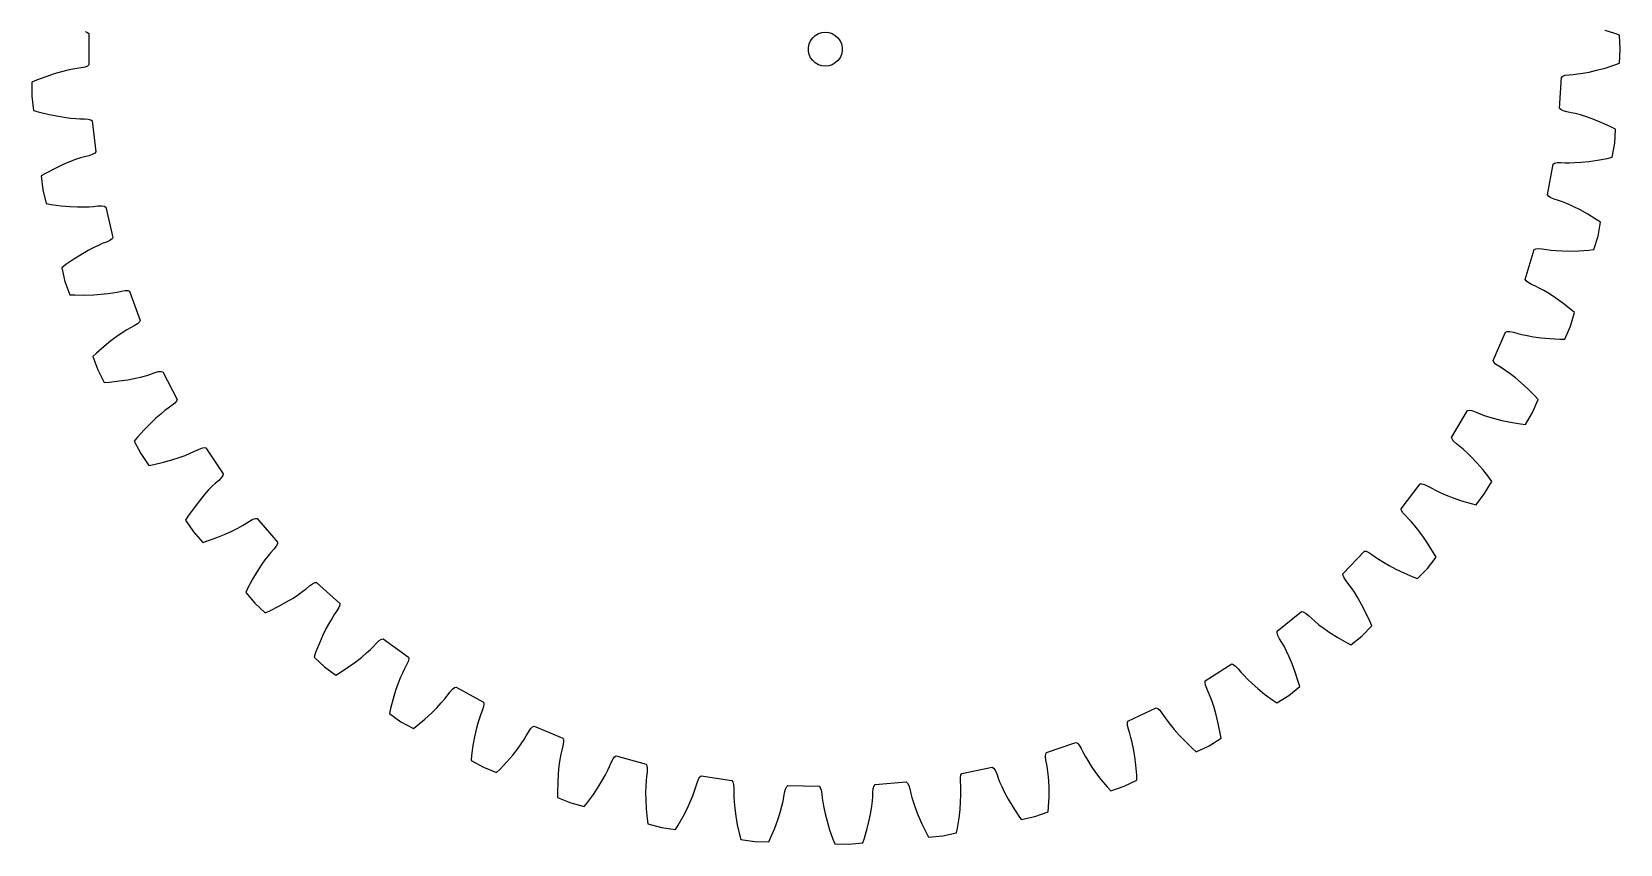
# Model space of a CAD drawing. Header units: metres. Extents: x -70 to 70, y -70 to 70.
# Drawn here: x -69.9 to 70, y -70 to 1.5 of the extents above; entities that cross this region are included whole.
import ezdxf

# ---------------------------------------------------------------- set-up
doc = ezdxf.new("R2010")
doc.units = ezdxf.units.M

msp = doc.modelspace()

# ---------------------------------------------------------------- linework, layer by layer
for p, q in [((-65.21, 1.57), (-64.99, 1.48)), ((-64.99, 1.48), (-64.89, 1.38)), ((-0.61, 1.37), (-0.31, 1.47)), ((-0.31, 1.47), (0, 1.5)), ((0, 1.5), (0.31, 1.47)), ((0.31, 1.47), (0.61, 1.37)), ((69.54, 1.39), (68.7, 1.66)), ((-64.89, 1.38), (-64.89, -1.38)), ((-1.49, 0.16), (-1.43, 0.46)), ((-1.49, -0.16), (-1.49, 0.16)), ((-1.43, 0.46), (-1.3, 0.75)), ((-1.3, 0.75), (-1.11, 1)), ((-1.11, 1), (-0.88, 1.21)), ((-0.88, 1.21), (-0.61, 1.37)), ((0.61, 1.37), (0.88, 1.21)), ((0.88, 1.21), (1.11, 1)), ((1.11, 1), (1.3, 0.75)), ((1.3, 0.75), (1.43, 0.46)), ((1.43, 0.46), (1.49, 0.16)), ((1.49, 0.16), (1.49, -0.16)), ((69.95, 1.24), (69.54, 1.39)), ((70.03, 0), (69.95, 1.24)), ((69.95, -1.24), (70.03, 0)), ((-64.89, -1.38), (-64.99, -1.48)), ((-1.43, -0.46), (-1.49, -0.16)), ((-1.3, -0.75), (-1.43, -0.46)), ((-1.11, -1), (-1.3, -0.75)), ((-0.88, -1.21), (-1.11, -1)), ((-0.61, -1.37), (-0.88, -1.21)), ((-0.31, -1.47), (-0.61, -1.37)), ((0.61, -1.37), (0.31, -1.47)), ((0.88, -1.21), (0.61, -1.37)), ((1.11, -1), (0.88, -1.21)), ((1.3, -0.75), (1.11, -1)), ((1.43, -0.46), (1.3, -0.75)), ((1.49, -0.16), (1.43, -0.46)), ((68.7, -1.66), (69.54, -1.39)), ((69.54, -1.39), (69.95, -1.24)), ((-69.5, -2.73), (-69.91, -2.9)), ((-68.68, -2.42), (-69.5, -2.73)), ((-67.94, -2.17), (-68.68, -2.42)), ((-67.3, -1.98), (-67.94, -2.17)), ((-66.74, -1.84), (-67.3, -1.98)), ((-66.29, -1.75), (-66.74, -1.84)), ((-65.93, -1.69), (-66.29, -1.75)), ((-65.54, -1.64), (-65.93, -1.69)), ((-65.21, -1.57), (-65.54, -1.64)), ((-64.99, -1.48), (-65.21, -1.57)), ((0, -1.5), (-0.31, -1.47)), ((0.31, -1.47), (0, -1.5)), ((64.69, -5.22), (64.85, -2.47)), ((64.85, -2.47), (64.97, -2.38)), ((64.97, -2.38), (65.19, -2.3)), ((65.19, -2.3), (65.52, -2.25)), ((65.52, -2.25), (65.91, -2.22)), ((65.91, -2.22), (66.27, -2.18)), ((66.27, -2.18), (66.74, -2.12)), ((66.74, -2.12), (67.3, -2.01)), ((67.3, -2.01), (67.95, -1.86)), ((67.95, -1.86), (68.7, -1.66)), ((-69.91, -2.9), (-69.91, -4.15)), ((-69.91, -4.15), (-69.76, -5.39)), ((-69.76, -5.39), (-69.33, -5.51)), ((-69.33, -5.51), (-68.48, -5.72)), ((64.79, -5.32), (64.69, -5.22)), ((65.01, -5.43), (64.79, -5.32)), ((65.33, -5.52), (65.01, -5.43)), ((65.71, -5.59), (65.33, -5.52)), ((66.07, -5.67), (65.71, -5.59)), ((-68.48, -5.72), (-67.72, -5.88)), ((-67.72, -5.88), (-67.06, -5.99)), ((-67.06, -5.99), (-66.49, -6.07)), ((-66.49, -6.07), (-66.03, -6.11)), ((-66.03, -6.11), (-65.66, -6.12)), ((-65.66, -6.12), (-65.27, -6.13)), ((-65.27, -6.13), (-64.94, -6.16)), ((-64.94, -6.16), (-64.71, -6.22)), ((-64.71, -6.22), (-64.59, -6.31)), ((-64.59, -6.31), (-64.27, -9.04)), ((66.52, -5.79), (66.07, -5.67)), ((67.06, -5.96), (66.52, -5.79)), ((67.69, -6.19), (67.06, -5.96)), ((68.41, -6.48), (67.69, -6.19)), ((69.21, -6.84), (68.41, -6.48)), ((69.61, -7.04), (69.21, -6.84)), ((69.32, -9.51), (69.54, -8.28)), ((69.54, -8.28), (69.61, -7.04)), ((-66.06, -9.72), (-66.59, -9.93)), ((-65.61, -9.57), (-66.06, -9.72)), ((-65.26, -9.47), (-65.61, -9.57)), ((-64.89, -9.38), (-65.26, -9.47)), ((-64.57, -9.27), (-64.89, -9.38)), ((-64.36, -9.15), (-64.57, -9.27)), ((-64.27, -9.04), (-64.36, -9.15)), ((67.25, -9.88), (68.02, -9.77)), ((68.02, -9.77), (68.88, -9.61)), ((68.88, -9.61), (69.32, -9.51)), ((-68.69, -10.93), (-69.07, -11.15)), ((-69.07, -11.15), (-68.92, -12.39)), ((-67.91, -10.52), (-68.69, -10.93)), ((-67.21, -10.19), (-67.91, -10.52)), ((-66.59, -9.93), (-67.21, -10.19)), ((63.62, -12.83), (64.11, -10.12)), ((64.11, -10.12), (64.23, -10.04)), ((64.23, -10.04), (64.46, -9.99)), ((64.46, -9.99), (64.79, -9.98)), ((64.79, -9.98), (65.18, -10)), ((65.18, -10), (65.55, -10.01)), ((65.55, -10.01), (66.02, -9.99)), ((66.02, -9.99), (66.59, -9.96)), ((66.59, -9.96), (67.25, -9.88)), ((-68.92, -12.39), (-68.63, -13.6)), ((-68.63, -13.6), (-68.19, -13.67)), ((-68.19, -13.67), (-67.32, -13.78)), ((-67.32, -13.78), (-66.55, -13.85)), ((-66.55, -13.85), (-65.88, -13.88)), ((-65.88, -13.88), (-65.31, -13.89)), ((-65.31, -13.89), (-64.84, -13.87)), ((-64.84, -13.87), (-64.48, -13.85)), ((-64.48, -13.85), (-64.09, -13.8)), ((-64.09, -13.8), (-63.76, -13.8)), ((-63.76, -13.8), (-63.52, -13.83)), ((-63.52, -13.83), (-63.39, -13.9)), ((-63.39, -13.9), (-62.75, -16.58)), ((63.71, -12.95), (63.62, -12.83)), ((63.91, -13.08), (63.71, -12.95)), ((64.22, -13.2), (63.91, -13.08)), ((64.59, -13.32), (64.22, -13.2)), ((64.93, -13.44), (64.59, -13.32)), ((65.37, -13.62), (64.93, -13.44)), ((65.89, -13.85), (65.37, -13.62)), ((66.49, -14.15), (65.89, -13.85)), ((67.17, -14.53), (66.49, -14.15)), ((67.92, -14.98), (67.17, -14.53)), ((68.29, -15.22), (67.92, -14.98)), ((68.07, -16.45), (68.29, -15.22)), ((-62.83, -16.7), (-63.02, -16.84)), ((-62.75, -16.58), (-62.83, -16.7)), ((67.7, -17.64), (68.07, -16.45)), ((-65.53, -18.07), (-66.19, -18.48)), ((-64.95, -17.73), (-65.53, -18.07)), ((-64.44, -17.47), (-64.95, -17.73)), ((-64.02, -17.27), (-64.44, -17.47)), ((-63.69, -17.12), (-64.02, -17.27)), ((-63.32, -16.98), (-63.69, -17.12)), ((-63.02, -16.84), (-63.32, -16.98)), ((61.65, -20.27), (62.46, -17.63)), ((62.46, -17.63), (62.59, -17.57)), ((62.59, -17.57), (62.83, -17.55)), ((62.83, -17.55), (63.16, -17.58)), ((63.16, -17.58), (63.54, -17.64)), ((63.54, -17.64), (63.91, -17.69)), ((63.91, -17.69), (64.37, -17.73)), ((64.37, -17.73), (64.94, -17.76)), ((64.94, -17.76), (65.61, -17.77)), ((65.61, -17.77), (66.39, -17.75)), ((66.39, -17.75), (67.26, -17.69)), ((67.26, -17.69), (67.7, -17.64)), ((-66.91, -18.97), (-67.27, -19.24)), ((-67.27, -19.24), (-66.98, -20.45)), ((-66.19, -18.48), (-66.91, -18.97)), ((-66.98, -20.45), (-66.54, -21.62)), ((61.73, -20.39), (61.65, -20.27)), ((61.91, -20.54), (61.73, -20.39)), ((62.2, -20.71), (61.91, -20.54)), ((62.56, -20.87), (62.2, -20.71)), ((62.89, -21.03), (62.56, -20.87)), ((-66.54, -21.62), (-66.1, -21.64)), ((-66.1, -21.64), (-65.22, -21.65)), ((-65.22, -21.65), (-64.45, -21.62)), ((-64.45, -21.62), (-63.78, -21.58)), ((-63.78, -21.58), (-63.21, -21.51)), ((-63.21, -21.51), (-62.75, -21.44)), ((-62.75, -21.44), (-62.39, -21.38)), ((-62.39, -21.38), (-62.01, -21.29)), ((-62.01, -21.29), (-61.68, -21.24)), ((-61.68, -21.24), (-61.44, -21.25)), ((-61.44, -21.25), (-61.3, -21.3)), ((-61.3, -21.3), (-60.35, -23.88)), ((63.3, -21.25), (62.89, -21.03)), ((63.79, -21.55), (63.3, -21.25)), ((64.35, -21.92), (63.79, -21.55)), ((64.98, -22.37), (64.35, -21.92)), ((65.67, -22.91), (64.98, -22.37)), ((65.65, -24.38), (66.01, -23.19)), ((66.01, -23.19), (65.67, -22.91)), ((-61.93, -24.97), (-62.4, -25.29)), ((-61.53, -24.72), (-61.93, -24.97)), ((-61.21, -24.54), (-61.53, -24.72)), ((-60.87, -24.35), (-61.21, -24.54)), ((-60.59, -24.17), (-60.87, -24.35)), ((-60.41, -24.01), (-60.59, -24.17)), ((-60.35, -23.88), (-60.41, -24.01)), ((58.82, -27.42), (59.93, -24.9)), ((59.93, -24.9), (60.07, -24.85)), ((60.07, -24.85), (60.31, -24.86)), ((60.31, -24.86), (60.64, -24.92)), ((60.64, -24.92), (61.01, -25.03)), ((61.01, -25.03), (61.37, -25.12)), ((61.37, -25.12), (61.82, -25.22)), ((65.14, -25.52), (65.65, -24.38)), ((-63.54, -26.18), (-64.2, -26.76)), ((-62.94, -25.69), (-63.54, -26.18)), ((-62.4, -25.29), (-62.94, -25.69)), ((61.82, -25.22), (62.39, -25.32)), ((62.39, -25.32), (63.05, -25.4)), ((63.05, -25.4), (63.82, -25.47)), ((63.82, -25.47), (64.7, -25.52)), ((64.7, -25.52), (65.14, -25.52)), ((-64.2, -26.76), (-64.52, -27.06)), ((-64.52, -27.06), (-64.09, -28.23)), ((58.88, -27.55), (58.82, -27.42)), ((59.05, -27.72), (58.88, -27.55)), ((59.32, -27.92), (59.05, -27.72)), ((59.65, -28.12), (59.32, -27.92)), ((-64.09, -28.23), (-63.52, -29.34)), ((-63.52, -29.34), (-63.07, -29.31)), ((-63.07, -29.31), (-62.2, -29.21)), ((-62.2, -29.21), (-61.44, -29.1)), ((-61.44, -29.1), (-60.78, -28.97)), ((-60.78, -28.97), (-60.22, -28.84)), ((-60.22, -28.84), (-59.77, -28.72)), ((-59.77, -28.72), (-59.42, -28.6)), ((-59.42, -28.6), (-59.05, -28.47)), ((-59.05, -28.47), (-58.73, -28.39)), ((-58.73, -28.39), (-58.5, -28.37)), ((-58.5, -28.37), (-58.35, -28.4)), ((-58.35, -28.4), (-57.1, -30.85)), ((59.96, -28.32), (59.65, -28.12)), ((60.34, -28.59), (59.96, -28.32)), ((60.79, -28.94), (60.34, -28.59)), ((61.3, -29.37), (60.79, -28.94)), ((61.88, -29.9), (61.3, -29.37)), ((62.5, -30.51), (61.88, -29.9)), ((62.8, -30.84), (62.5, -30.51)), ((-58.54, -32.12), (-58.97, -32.49)), ((-58.18, -31.82), (-58.54, -32.12)), ((-57.88, -31.6), (-58.18, -31.82)), ((-57.56, -31.38), (-57.88, -31.6)), ((-57.3, -31.17), (-57.56, -31.38)), ((-57.15, -30.99), (-57.3, -31.17)), ((-57.1, -30.85), (-57.15, -30.99)), ((55.17, -34.18), (56.57, -31.81)), ((56.57, -31.81), (56.71, -31.78)), ((56.71, -31.78), (56.95, -31.81)), ((56.95, -31.81), (57.26, -31.92)), ((57.26, -31.92), (57.62, -32.07)), ((57.62, -32.07), (57.96, -32.21)), ((61.67, -33.05), (62.3, -31.98)), ((62.3, -31.98), (62.8, -30.84)), ((-60, -33.51), (-60.58, -34.16)), ((-59.46, -32.95), (-60, -33.51)), ((-58.97, -32.49), (-59.46, -32.95)), ((57.96, -32.21), (58.41, -32.36)), ((58.41, -32.36), (58.95, -32.52)), ((58.95, -32.52), (59.6, -32.68)), ((59.6, -32.68), (60.36, -32.84)), ((60.36, -32.84), (61.23, -32.99)), ((61.23, -32.99), (61.67, -33.05)), ((-60.58, -34.16), (-60.87, -34.5)), ((-60.87, -34.5), (-60.3, -35.61)), ((55.21, -34.32), (55.17, -34.18)), ((55.35, -34.51), (55.21, -34.32)), ((55.6, -34.74), (55.35, -34.51)), ((55.91, -34.98), (55.6, -34.74)), ((56.19, -35.21), (55.91, -34.98)), ((-60.3, -35.61), (-59.6, -36.65)), ((-59.16, -36.56), (-58.31, -36.36)), ((-58.31, -36.36), (-57.56, -36.16)), ((-57.56, -36.16), (-56.92, -35.95)), ((-56.92, -35.95), (-56.39, -35.76)), ((-56.39, -35.76), (-55.95, -35.58)), ((-55.95, -35.58), (-55.62, -35.43)), ((-55.62, -35.43), (-55.27, -35.26)), ((-55.27, -35.26), (-54.96, -35.13)), ((-54.96, -35.13), (-54.73, -35.08)), ((-54.73, -35.08), (-54.58, -35.11)), ((-54.58, -35.11), (-53.05, -37.39)), ((56.53, -35.53), (56.19, -35.21)), ((56.94, -35.93), (56.53, -35.53)), ((57.4, -36.42), (56.94, -35.93)), ((-59.6, -36.65), (-59.16, -36.56)), ((-53.21, -37.73), (-53.44, -37.97)), ((-53.08, -37.53), (-53.21, -37.73)), ((-53.05, -37.39), (-53.08, -37.53)), ((57.91, -37), (57.4, -36.42)), ((58.45, -37.69), (57.91, -37)), ((58.72, -38.05), (58.45, -37.69)), ((-54.33, -38.81), (-54.71, -39.24)), ((-54, -38.48), (-54.33, -38.81)), ((-53.74, -38.23), (-54, -38.48)), ((-53.44, -37.97), (-53.74, -38.23)), ((50.74, -40.47), (52.41, -38.28)), ((52.41, -38.28), (52.56, -38.27)), ((52.56, -38.27), (52.78, -38.33)), ((52.78, -38.33), (53.09, -38.47)), ((53.09, -38.47), (53.42, -38.66)), ((53.42, -38.66), (53.75, -38.84)), ((53.75, -38.84), (54.17, -39.04)), ((54.17, -39.04), (54.69, -39.26)), ((57.33, -40.11), (58.08, -39.12)), ((58.08, -39.12), (58.72, -38.05)), ((-55.61, -40.37), (-56.12, -41.09)), ((-55.14, -39.75), (-55.61, -40.37)), ((-54.71, -39.24), (-55.14, -39.75)), ((50.77, -40.61), (50.74, -40.47)), ((54.69, -39.26), (55.32, -39.5)), ((55.32, -39.5), (56.05, -39.75)), ((56.05, -39.75), (56.89, -40)), ((56.89, -40), (57.33, -40.11)), ((-56.12, -41.09), (-56.36, -41.46)), ((-56.36, -41.46), (-55.66, -42.49)), ((-51.76, -42.18), (-51.35, -41.95)), ((-51.35, -41.95), (-51.04, -41.76)), ((-51.04, -41.76), (-50.71, -41.55)), ((-50.71, -41.55), (-50.42, -41.39)), ((-50.42, -41.39), (-50.2, -41.31)), ((-50.2, -41.31), (-50.05, -41.32)), ((-50.05, -41.32), (-48.25, -43.4)), ((50.88, -40.82), (50.77, -40.61)), ((51.1, -41.07), (50.88, -40.82)), ((51.38, -41.34), (51.1, -41.07)), ((51.63, -41.61), (51.38, -41.34)), ((51.93, -41.96), (51.63, -41.61)), ((52.29, -42.41), (51.93, -41.96)), ((-55.66, -42.49), (-54.85, -43.44)), ((-54.85, -43.44), (-54.42, -43.3)), ((-54.42, -43.3), (-53.6, -43)), ((-53.6, -43), (-52.88, -42.71)), ((-52.88, -42.71), (-52.27, -42.43)), ((-52.27, -42.43), (-51.76, -42.18)), ((52.69, -42.95), (52.29, -42.41)), ((53.12, -43.59), (52.69, -42.95)), ((-49.07, -44.6), (-49.36, -44.97)), ((-48.84, -44.31), (-49.07, -44.6)), ((-48.58, -44.02), (-48.84, -44.31)), ((-48.38, -43.76), (-48.58, -44.02)), ((-48.27, -43.55), (-48.38, -43.76)), ((-48.25, -43.4), (-48.27, -43.55)), ((45.6, -46.18), (47.51, -44.21)), ((47.51, -44.21), (47.66, -44.21)), ((47.66, -44.21), (47.88, -44.3)), ((47.88, -44.3), (48.16, -44.48)), ((48.16, -44.48), (48.48, -44.71)), ((48.48, -44.71), (48.78, -44.92)), ((53.05, -45.72), (53.8, -44.73)), ((53.58, -44.34), (53.12, -43.59)), ((53.8, -44.73), (53.58, -44.34)), ((-50.05, -46), (-50.45, -46.66)), ((-49.69, -45.43), (-50.05, -46)), ((-49.36, -44.97), (-49.69, -45.43)), ((48.78, -44.92), (49.17, -45.17)), ((49.17, -45.17), (49.67, -45.46)), ((49.67, -45.46), (50.26, -45.77)), ((50.26, -45.77), (50.96, -46.1)), ((50.96, -46.1), (51.76, -46.45)), ((52.18, -46.61), (53.05, -45.72)), ((-50.86, -47.43), (-51.06, -47.83)), ((-50.45, -46.66), (-50.86, -47.43)), ((-46.03, -47.73), (-45.74, -47.5)), ((-45.74, -47.5), (-45.44, -47.25)), ((-45.44, -47.25), (-45.17, -47.06)), ((-45.17, -47.06), (-44.96, -46.96)), ((-44.96, -46.96), (-44.81, -46.95)), ((-44.81, -46.95), (-42.78, -48.8)), ((45.61, -46.33), (45.6, -46.18)), ((45.7, -46.55), (45.61, -46.33)), ((45.89, -46.82), (45.7, -46.55)), ((46.13, -47.13), (45.89, -46.82)), ((46.35, -47.42), (46.13, -47.13)), ((46.61, -47.81), (46.35, -47.42)), ((51.76, -46.45), (52.18, -46.61)), ((-51.06, -47.83), (-50.25, -48.78)), ((-50.25, -48.78), (-49.33, -49.62)), ((-48.14, -49.04), (-47.46, -48.67)), ((-47.46, -48.67), (-46.89, -48.32)), ((-46.89, -48.32), (-46.41, -48)), ((-46.41, -48), (-46.03, -47.73)), ((-42.78, -48.95), (-42.86, -49.17)), ((-42.78, -48.8), (-42.78, -48.95)), ((46.91, -48.3), (46.61, -47.81)), ((47.24, -48.88), (46.91, -48.3)), ((47.59, -49.57), (47.24, -48.88)), ((-49.33, -49.62), (-48.92, -49.44)), ((-48.92, -49.44), (-48.14, -49.04)), ((-43.45, -50.09), (-43.69, -50.49)), ((-43.26, -49.78), (-43.45, -50.09)), ((-43.03, -49.46), (-43.26, -49.78)), ((-42.86, -49.17), (-43.03, -49.46)), ((39.82, -51.25), (41.95, -49.52)), ((41.95, -49.52), (42.1, -49.54)), ((42.1, -49.54), (42.31, -49.65)), ((42.31, -49.65), (42.57, -49.86)), ((42.57, -49.86), (42.85, -50.13)), ((42.85, -50.13), (43.12, -50.37)), ((43.12, -50.37), (43.48, -50.67)), ((47.96, -50.36), (47.59, -49.57)), ((48.14, -50.77), (47.96, -50.36)), ((-44.26, -51.59), (-44.57, -52.3)), ((-43.96, -50.99), (-44.26, -51.59)), ((-43.69, -50.49), (-43.96, -50.99)), ((39.81, -51.4), (39.82, -51.25)), ((39.87, -51.63), (39.81, -51.4)), ((40.02, -51.92), (39.87, -51.63)), ((43.48, -50.67), (43.94, -51.01)), ((43.94, -51.01), (44.49, -51.39)), ((44.49, -51.39), (45.15, -51.81)), ((46.3, -52.45), (47.27, -51.67)), ((47.27, -51.67), (48.14, -50.77)), ((-44.9, -53.12), (-45.04, -53.54)), ((-44.57, -52.3), (-44.9, -53.12)), ((-40.84, -53.52), (-40.41, -53.16)), ((-40.41, -53.16), (-40.06, -52.84)), ((-40.06, -52.84), (-39.8, -52.58)), ((-39.8, -52.58), (-39.54, -52.3)), ((-39.54, -52.3), (-39.29, -52.07)), ((-39.29, -52.07), (-39.09, -51.95)), ((-39.09, -51.95), (-38.94, -51.92)), ((-38.94, -51.92), (-36.71, -53.52)), ((40.23, -52.25), (40.02, -51.92)), ((40.41, -52.57), (40.23, -52.25)), ((40.63, -52.99), (40.41, -52.57)), ((40.87, -53.51), (40.63, -52.99)), ((45.15, -51.81), (45.91, -52.25)), ((45.91, -52.25), (46.3, -52.45)), ((-45.04, -53.54), (-44.12, -54.38)), ((-44.12, -54.38), (-43.11, -55.11)), ((-42.73, -54.87), (-42, -54.39)), ((-42, -54.39), (-41.37, -53.94)), ((-41.37, -53.94), (-40.84, -53.52)), ((-37.06, -54.55), (-37.23, -54.87)), ((-36.88, -54.2), (-37.06, -54.55)), ((-36.75, -53.9), (-36.88, -54.2)), ((-36.69, -53.67), (-36.75, -53.9)), ((-36.71, -53.52), (-36.69, -53.67)), ((33.47, -55.6), (35.8, -54.13)), ((35.8, -54.13), (35.94, -54.17)), ((35.94, -54.17), (36.14, -54.31)), ((36.14, -54.31), (36.37, -54.55)), ((36.37, -54.55), (36.62, -54.85)), ((41.13, -54.13), (40.87, -53.51)), ((41.4, -54.85), (41.13, -54.13)), ((-43.11, -55.11), (-42.73, -54.87)), ((-37.62, -55.83), (-37.85, -56.47)), ((-37.41, -55.3), (-37.62, -55.83)), ((-37.23, -54.87), (-37.41, -55.3)), ((33.45, -55.75), (33.47, -55.6)), ((33.49, -55.98), (33.45, -55.75)), ((36.62, -54.85), (36.86, -55.12)), ((36.86, -55.12), (37.19, -55.46)), ((37.19, -55.46), (37.6, -55.85)), ((37.6, -55.85), (38.1, -56.29)), ((41.67, -55.68), (41.4, -54.85)), ((41.79, -56.11), (41.67, -55.68)), ((-38.07, -57.21), (-38.3, -58.05)), ((-37.85, -56.47), (-38.07, -57.21)), ((-33.84, -57.56), (-33.53, -57.21)), ((-33.53, -57.21), (-33.3, -56.92)), ((-33.3, -56.92), (-33.07, -56.6)), ((-33.07, -56.6), (-32.85, -56.35)), ((-32.85, -56.35), (-32.67, -56.21)), ((-32.67, -56.21), (-32.53, -56.16)), ((-32.53, -56.16), (-30.12, -57.49)), ((33.6, -56.29), (33.49, -55.98)), ((33.77, -56.65), (33.6, -56.29)), ((33.91, -56.98), (33.77, -56.65)), ((34.07, -57.42), (33.91, -56.98)), ((38.1, -56.29), (38.7, -56.78)), ((38.7, -56.78), (39.41, -57.31)), ((39.41, -57.31), (39.77, -57.56)), ((39.77, -57.56), (40.82, -56.9)), ((40.82, -56.9), (41.79, -56.11)), ((-38.3, -58.05), (-38.4, -58.49)), ((-38.4, -58.49), (-37.38, -59.22)), ((-35.27, -58.98), (-34.7, -58.45)), ((-34.7, -58.45), (-34.22, -57.98)), ((-34.22, -57.98), (-33.84, -57.56)), ((-30.35, -58.55), (-30.47, -58.89)), ((-30.21, -58.18), (-30.35, -58.55)), ((-30.11, -57.86), (-30.21, -58.18)), ((-30.12, -57.49), (-30.09, -57.63)), ((-30.09, -57.63), (-30.11, -57.86)), ((26.66, -59.17), (29.15, -57.99)), ((29.15, -57.99), (29.28, -58.04)), ((29.28, -58.04), (29.46, -58.2)), ((29.46, -58.2), (29.66, -58.46)), ((29.66, -58.46), (29.87, -58.79)), ((34.25, -57.96), (34.07, -57.42)), ((34.44, -58.61), (34.25, -57.96)), ((34.62, -59.36), (34.44, -58.61)), ((-37.38, -59.22), (-36.29, -59.82)), ((-36.29, -59.82), (-35.94, -59.54)), ((-35.94, -59.54), (-35.27, -58.98)), ((-30.76, -59.89), (-30.9, -60.55)), ((-30.61, -59.34), (-30.76, -59.89)), ((-30.47, -58.89), (-30.61, -59.34)), ((-26.34, -60.46), (-26.15, -60.12)), ((-26.15, -60.12), (-25.96, -59.84)), ((-25.96, -59.84), (-25.79, -59.67)), ((-25.79, -59.67), (-25.66, -59.61)), ((-25.66, -59.61), (-23.11, -60.65)), ((26.62, -59.31), (26.66, -59.17)), ((26.63, -59.55), (26.62, -59.31)), ((26.71, -59.87), (26.63, -59.55)), ((26.83, -60.24), (26.71, -59.87)), ((29.87, -58.79), (30.08, -59.09)), ((30.08, -59.09), (30.37, -59.46)), ((30.37, -59.46), (30.73, -59.9)), ((30.73, -59.9), (31.18, -60.41)), ((34.79, -60.22), (34.62, -59.36)), ((-31.04, -61.31), (-31.16, -62.18)), ((-30.9, -60.55), (-31.04, -61.31)), ((-27.13, -61.62), (-26.79, -61.16)), ((-26.79, -61.16), (-26.53, -60.77)), ((-26.53, -60.77), (-26.34, -60.46)), ((-23.12, -61.35), (-23.22, -61.73)), ((-23.06, -61.02), (-23.12, -61.35)), ((-23.11, -60.65), (-23.06, -60.78)), ((-23.06, -60.78), (-23.06, -61.02)), ((19.48, -61.91), (22.08, -61.03)), ((22.08, -61.03), (22.21, -61.1)), ((22.21, -61.1), (22.37, -61.28)), ((22.37, -61.28), (22.54, -61.56)), ((22.54, -61.56), (22.71, -61.91)), ((26.93, -60.59), (26.83, -60.24)), ((27.04, -61.05), (26.93, -60.59)), ((27.16, -61.61), (27.04, -61.05)), ((31.18, -60.41), (31.72, -60.96)), ((31.72, -60.96), (32.35, -61.57)), ((32.35, -61.57), (32.68, -61.86)), ((32.68, -61.86), (33.81, -61.33)), ((33.81, -61.33), (34.86, -60.66)), ((34.86, -60.66), (34.79, -60.22)), ((-31.16, -62.18), (-31.21, -62.62)), ((-31.21, -62.62), (-30.12, -63.22)), ((-28.65, -63.38), (-28.05, -62.73)), ((-28.05, -62.73), (-27.54, -62.15)), ((-27.54, -62.15), (-27.13, -61.62)), ((-23.38, -62.54), (-23.46, -63.11)), ((-23.29, -62.08), (-23.38, -62.54)), ((-23.22, -61.73), (-23.29, -62.08)), ((-19, -63.15), (-18.85, -62.79)), ((-18.85, -62.79), (-18.7, -62.49)), ((-18.7, -62.49), (-18.56, -62.31)), ((-18.56, -62.31), (-18.43, -62.23)), ((-18.43, -62.23), (-15.78, -62.95)), ((-15.78, -62.95), (-15.71, -63.08)), ((19.4, -62.28), (19.42, -62.04)), ((19.44, -62.61), (19.4, -62.28)), ((19.42, -62.04), (19.48, -61.91)), ((19.52, -62.99), (19.44, -62.61)), ((22.71, -61.91), (22.88, -62.24)), ((22.88, -62.24), (23.12, -62.64)), ((23.12, -62.64), (23.43, -63.12)), ((27.26, -62.27), (27.16, -61.61)), ((27.35, -63.04), (27.26, -62.27)), ((-30.12, -63.22), (-28.96, -63.69)), ((-28.96, -63.69), (-28.65, -63.38)), ((-23.53, -63.78), (-23.57, -64.55)), ((-23.46, -63.11), (-23.53, -63.78)), ((-19.65, -64.4), (-19.37, -63.9)), ((-19.37, -63.9), (-19.16, -63.48)), ((-19.16, -63.48), (-19, -63.15)), ((-15.75, -64.04), (-15.79, -64.4)), ((-15.7, -63.65), (-15.75, -64.04)), ((-15.71, -63.08), (-15.68, -63.32)), ((-15.68, -63.32), (-15.7, -63.65)), ((-11.29, -64.58), (-11.18, -64.27)), ((-11.18, -64.27), (-11.06, -64.06)), ((-11.06, -64.06), (-10.94, -63.97)), ((-10.94, -63.97), (-8.22, -64.38)), ((11.9, -64.14), (11.94, -63.9)), ((11.9, -64.47), (11.9, -64.14)), ((11.94, -63.9), (12.02, -63.78)), ((12.02, -63.78), (14.71, -63.21)), ((14.71, -63.21), (14.83, -63.3)), ((14.83, -63.3), (14.96, -63.49)), ((14.96, -63.49), (15.1, -63.8)), ((15.1, -63.8), (15.23, -64.17)), ((15.23, -64.17), (15.36, -64.51)), ((19.58, -63.35), (19.52, -62.99)), ((19.63, -63.82), (19.58, -63.35)), ((19.68, -64.39), (19.63, -63.82)), ((23.43, -63.12), (23.81, -63.67)), ((23.81, -63.67), (24.28, -64.29)), ((24.28, -64.29), (24.84, -64.96)), ((26.32, -64.89), (27.44, -64.36)), ((27.43, -63.91), (27.35, -63.04)), ((27.44, -64.36), (27.43, -63.91)), ((-23.57, -64.55), (-23.59, -65.43)), ((-23.59, -65.43), (-23.58, -65.87)), ((-20.95, -66.32), (-20.43, -65.61)), ((-20.43, -65.61), (-20, -64.97)), ((-20, -64.97), (-19.65, -64.4)), ((-15.82, -64.87), (-15.83, -65.44)), ((-15.83, -65.44), (-15.82, -66.11)), ((-15.79, -64.4), (-15.82, -64.87)), ((-11.89, -66.27), (-11.68, -65.74)), ((-11.68, -65.74), (-11.51, -65.3)), ((-11.51, -65.3), (-11.4, -64.95)), ((-11.4, -64.95), (-11.29, -64.58)), ((-8.22, -64.38), (-8.14, -64.5)), ((-8.14, -64.5), (-8.08, -64.73)), ((-8.08, -64.73), (-8.06, -65.06)), ((-8.06, -65.06), (-8.07, -65.45)), ((-8.07, -65.45), (-8.06, -65.82)), ((-3.64, -65.85), (-3.58, -65.46)), ((-3.58, -65.46), (-3.5, -65.14)), ((-3.5, -65.14), (-3.4, -64.92)), ((-3.4, -64.92), (-3.3, -64.82)), ((-3.3, -64.82), (-0.55, -64.9)), ((-0.55, -64.9), (-0.45, -65.01)), ((-0.45, -65.01), (-0.37, -65.23)), ((-0.37, -65.23), (-0.31, -65.56)), ((-0.31, -65.56), (-0.27, -65.95)), ((4.18, -65.82), (4.19, -65.43)), ((4.19, -65.43), (4.23, -65.09)), ((4.23, -65.09), (4.3, -64.87)), ((4.3, -64.87), (4.39, -64.75)), ((4.39, -64.75), (7.13, -64.51)), ((7.13, -64.51), (7.24, -64.61)), ((7.24, -64.61), (7.35, -64.82)), ((7.35, -64.82), (7.45, -65.13)), ((7.45, -65.13), (7.53, -65.52)), ((7.53, -65.52), (7.62, -65.87)), ((11.93, -64.86), (11.9, -64.47)), ((11.92, -66.26), (11.95, -65.69)), ((11.95, -65.22), (11.93, -64.86)), ((11.95, -65.69), (11.95, -65.22)), ((15.36, -64.51), (15.55, -64.93)), ((15.55, -64.93), (15.8, -65.45)), ((15.8, -65.45), (16.12, -66.04)), ((19.71, -65.06), (19.68, -64.39)), ((19.71, -65.83), (19.71, -65.06)), ((24.84, -64.96), (25.14, -65.29)), ((25.14, -65.29), (26.32, -64.89)), ((-23.58, -65.87), (-22.43, -66.34)), ((-22.43, -66.34), (-21.23, -66.67)), ((-21.23, -66.67), (-20.95, -66.32)), ((-15.82, -66.11), (-15.77, -66.88)), ((-15.77, -66.88), (-15.69, -67.76)), ((-12.53, -67.57), (-12.18, -66.88)), ((-12.18, -66.88), (-11.89, -66.27)), ((-8.06, -65.82), (-8.03, -66.28)), ((-8.03, -66.28), (-7.98, -66.85)), ((-7.98, -66.85), (-7.89, -67.52)), ((-3.97, -67.21), (-3.82, -66.66)), ((-3.82, -66.66), (-3.71, -66.21)), ((-3.71, -66.21), (-3.64, -65.85)), ((-0.27, -65.95), (-0.22, -66.31)), ((-0.22, -66.31), (-0.14, -66.77)), ((-0.14, -66.77), (-0.02, -67.33)), ((4, -67.21), (4.09, -66.64)), ((4.09, -66.64), (4.15, -66.18)), ((4.15, -66.18), (4.18, -65.82)), ((7.62, -65.87), (7.76, -66.32)), ((7.76, -66.32), (7.95, -66.86)), ((7.95, -66.86), (8.19, -67.48)), ((11.78, -67.7), (11.87, -66.93)), ((11.87, -66.93), (11.92, -66.26)), ((16.12, -66.04), (16.51, -66.71)), ((16.51, -66.71), (16.98, -67.44)), ((18.46, -67.55), (19.64, -67.15)), ((19.64, -67.15), (19.67, -66.71)), ((19.67, -66.71), (19.71, -65.83)), ((-15.69, -67.76), (-15.63, -68.2)), ((-15.63, -68.2), (-14.42, -68.53)), ((-14.42, -68.53), (-13.19, -68.71)), ((-13.19, -68.71), (-12.96, -68.33)), ((-12.96, -68.33), (-12.53, -67.57)), ((-7.89, -67.52), (-7.75, -68.28)), ((-7.75, -68.28), (-7.56, -69.14)), ((-4.45, -68.58), (-4.18, -67.85)), ((-4.18, -67.85), (-3.97, -67.21)), ((-0.02, -67.33), (0.15, -67.98)), ((0.15, -67.98), (0.38, -68.72)), ((3.69, -68.62), (3.87, -67.87)), ((3.87, -67.87), (4, -67.21)), ((8.19, -67.48), (8.5, -68.19)), ((8.5, -68.19), (8.89, -68.98)), ((11.65, -68.57), (11.78, -67.7)), ((16.98, -67.44), (17.24, -67.81)), ((17.24, -67.81), (18.46, -67.55)), ((-7.56, -69.14), (-7.45, -69.57)), ((-7.45, -69.57), (-6.22, -69.75)), ((-6.22, -69.75), (-4.97, -69.79)), ((-4.97, -69.79), (-4.79, -69.38)), ((-4.79, -69.38), (-4.45, -68.58)), ((0.38, -68.72), (0.67, -69.55)), ((0.67, -69.55), (0.83, -69.96)), ((0.83, -69.96), (2.08, -70)), ((2.08, -70), (3.32, -69.89)), ((3.32, -69.89), (3.45, -69.46)), ((3.45, -69.46), (3.69, -68.62)), ((8.89, -68.98), (9.1, -69.37)), ((9.1, -69.37), (10.34, -69.26)), ((10.34, -69.26), (11.56, -69)), ((11.56, -69), (11.65, -68.57))]:
    msp.add_line(p, q)

doc.saveas('drawing.dxf')
